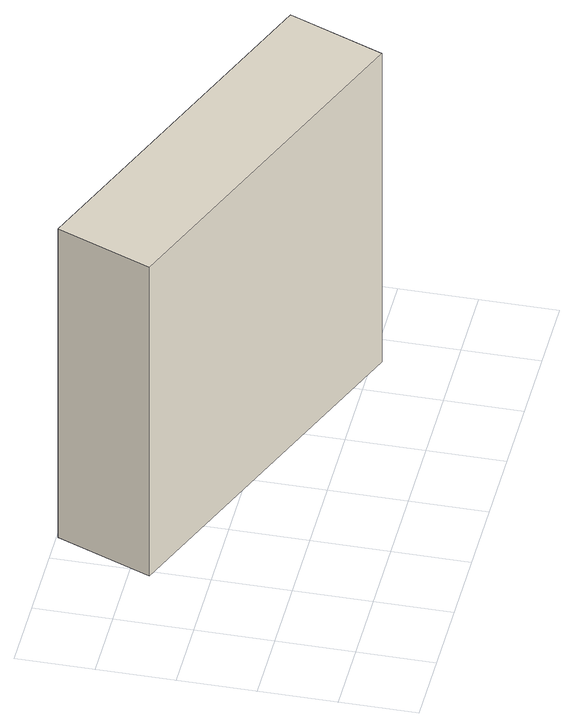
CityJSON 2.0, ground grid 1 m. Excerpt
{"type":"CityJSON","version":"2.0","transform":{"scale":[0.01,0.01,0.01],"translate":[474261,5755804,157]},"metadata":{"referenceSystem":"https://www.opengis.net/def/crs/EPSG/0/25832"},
"CityObjects":{
"building1":{"type":"Building","attributes":{"Gemeindeschluessel":"05711000","BezugspunktDach":"2000","function":"51009_1610","measuredHeight":6.13},"address":[{"country":"Germany"}],"geometry":[{"type":"Solid","lod":"1","boundaries":[[[[0,1,2,3]],[[4,5,6,7]],[[4,7,3,2]],[[5,4,2,1]],[[6,5,1,0]],[[7,6,0,3]]]]}]}
},
"vertices":[
[142,399,568],[92,275,568],[558,89,568],[608,213,568],[558,89,93],[92,275,93],[142,399,93],[608,213,93]
]}
